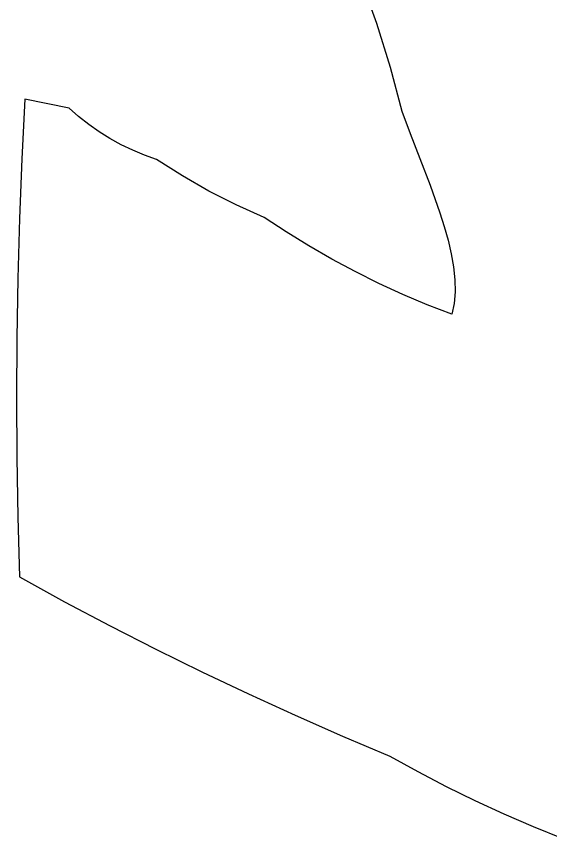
# Model space of a CAD drawing. Header units: inches. Extents: x 36.3 to 71.4, y 17.4 to 61.7.
# Drawn here: x 36.534 to 38.801, y 47.013 to 50.504 of the extents above; entities that cross this region are included whole.
import ezdxf

# ---------------------------------------------------------------- set-up
doc = ezdxf.new("R2010")
doc.units = ezdxf.units.IN
doc.layers.add('SURFACES_FOR_SKETCHUP', color=7, linetype='Continuous')

msp = doc.modelspace()

# ---------------------------------------------------------------- linework, layer by layer
at = {"layer": 'SURFACES_FOR_SKETCHUP'}
for points, invisible_edges in [([(38.0619, 50.4748), (39.5091, 50.9689), (37.9967, 50.658)], 3), ([(39.5091, 50.9689), (38.0619, 50.4748), (39.5309, 50.8614)], 3), ([(38.1197, 50.289), (39.5309, 50.8614), (38.0619, 50.4748)], 3), ([(38.1701, 50.1011), (39.5309, 50.8614), (38.1197, 50.289)], 3), ([(38.2052, 50.0062), (39.5309, 50.8614), (38.1701, 50.1011)], 3), ([(38.2467, 49.9004), (39.5309, 50.8614), (38.2052, 50.0062)], 3), ([(38.2903, 49.7872), (39.5309, 50.8614), (38.2467, 49.9004)], 3), ([(39.5309, 50.8614), (38.2903, 49.7872), (39.7415, 50.6788)], 11), ([(38.3314, 49.6702), (39.7415, 50.6788), (38.2903, 49.7872)], 3), ([(38.3497, 49.6116), (39.7415, 50.6788), (38.3314, 49.6702)], 3), ([(39.7415, 50.6788), (38.3497, 49.6116), (39.906, 49.1607)], 11), ([(36.5694, 50.1521), (36.5566, 49.8988), (36.7569, 50.1148)], 2), ([(36.7977, 50.0787), (36.7569, 50.1148), (36.5566, 49.8988)], 10), ([(36.8404, 50.045), (36.7977, 50.0787), (36.5566, 49.8988)], 10), ([(36.8848, 50.0138), (36.8404, 50.045), (36.5566, 49.8988)], 10), ([(36.5566, 49.8988), (36.5467, 49.6453), (36.9308, 49.9851)], 10), ([(36.9308, 49.9851), (36.5467, 49.6453), (36.9783, 49.9589)], 3), ([(36.9308, 49.9851), (36.8848, 50.0138), (36.5566, 49.8988)], 10), ([(36.9783, 49.9589), (36.5467, 49.6453), (37.0272, 49.9354)], 3), ([(36.5467, 49.6453), (36.5396, 49.3918), (37.0774, 49.9146)], 10), ([(37.2383, 49.8267), (37.0774, 49.9146), (36.5396, 49.3918)], 11), ([(37.0272, 49.9354), (36.5467, 49.6453), (37.0774, 49.9146)], 3), ([(37.2383, 49.8267), (37.1288, 49.8966), (37.0774, 49.9146)], 8), ([(37.2383, 49.8267), (36.5396, 49.3918), (37.3511, 49.7623)], 3), ([(37.3511, 49.7623), (36.5353, 49.1383), (37.4668, 49.7036)], 3), ([(36.5353, 49.1383), (37.3511, 49.7623), (36.5396, 49.3918)], 3), ([(37.4668, 49.7036), (36.5353, 49.1383), (37.5855, 49.6507)], 3), ([(37.6793, 49.5886), (37.5855, 49.6507), (36.5353, 49.1383)], 10), ([(38.3657, 49.5533), (39.906, 49.1607), (38.3497, 49.6116)], 3), ([(37.6793, 49.5886), (36.5338, 48.8847), (37.7748, 49.5295)], 3), ([(36.5338, 48.8847), (37.6793, 49.5886), (36.5353, 49.1383)], 3), ([(36.5351, 48.6311), (37.7748, 49.5295), (36.5338, 48.8847)], 3), ([(37.7748, 49.5295), (36.5351, 48.6311), (37.8722, 49.4734)], 3), ([(39.906, 49.1607), (38.3657, 49.5533), (39.7834, 49.0509)], 3), ([(38.3788, 49.496), (39.7834, 49.0509), (38.3657, 49.5533)], 3), ([(38.3885, 49.4401), (39.7834, 49.0509), (38.3788, 49.496)], 3), ([(37.1254, 47.8176), (37.8722, 49.4734), (36.5351, 48.6311)], 11), ([(37.8722, 49.4734), (37.1254, 47.8176), (37.9711, 49.4203)], 3), ([(38.3943, 49.3859), (39.666, 48.9355), (38.3885, 49.4401)], 3), ([(39.7834, 49.0509), (38.3885, 49.4401), (39.666, 48.9355)], 3), ([(37.9711, 49.4203), (37.1254, 47.8176), (38.0717, 49.3703)], 3), ([(37.3213, 47.7211), (38.0717, 49.3703), (37.1254, 47.8176)], 3), ([(38.0717, 49.3703), (37.3213, 47.7211), (38.1738, 49.3234)], 3), ([(38.3955, 49.3341), (39.666, 48.9355), (38.3943, 49.3859)], 3), ([(37.3213, 47.7211), (37.5186, 47.6275), (38.1738, 49.3234)], 10), ([(38.2773, 49.2797), (38.1738, 49.3234), (37.5186, 47.6275)], 10), ([(38.3917, 49.285), (39.666, 48.9355), (38.3955, 49.3341)], 3), ([(38.3822, 49.2392), (39.666, 48.9355), (38.3917, 49.285)], 3), ([(37.5186, 47.6275), (37.7173, 47.5367), (38.2773, 49.2797)], 10), ([(38.3822, 49.2392), (38.2773, 49.2797), (37.7173, 47.5367)], 10), ([(37.7173, 47.5367), (37.9172, 47.4488), (38.3822, 49.2392)], 10), ([(38.3822, 49.2392), (37.9172, 47.4488), (39.1114, 47.7484)], 11), ([(39.3202, 48.4667), (38.3822, 49.2392), (39.1114, 47.7484)], 3), ([(39.3202, 48.4667), (39.666, 48.9355), (38.3822, 49.2392)], 10), ([(36.5393, 48.3775), (36.9309, 47.9169), (36.5351, 48.6311)], 3), ([(37.1254, 47.8176), (36.5351, 48.6311), (36.9309, 47.9169)], 3), ([(36.9309, 47.9169), (36.5393, 48.3775), (36.7378, 48.019)], 3), ([(36.5462, 48.1239), (36.7378, 48.019), (36.5393, 48.3775)], 2), ([(38.1185, 47.3638), (39.1114, 47.7484), (37.9172, 47.4488)], 3), ([(38.1185, 47.3638), (38.2373, 47.2977), (39.1114, 47.7484)], 10), ([(38.3577, 47.2347), (39.1114, 47.7484), (38.2373, 47.2977)], 3), ([(38.4795, 47.1747), (39.1114, 47.7484), (38.3577, 47.2347)], 3), ([(38.4795, 47.1747), (38.6029, 47.1178), (39.1114, 47.7484)], 10), ([(38.6029, 47.1178), (38.7276, 47.0641), (39.1114, 47.7484)], 10), ([(38.7276, 47.0641), (38.8536, 47.0134), (39.1114, 47.7484)], 10)]:
    msp.add_3dface(points, dxfattribs=dict(at, invisible_edges=invisible_edges))

doc.saveas('drawing.dxf')
